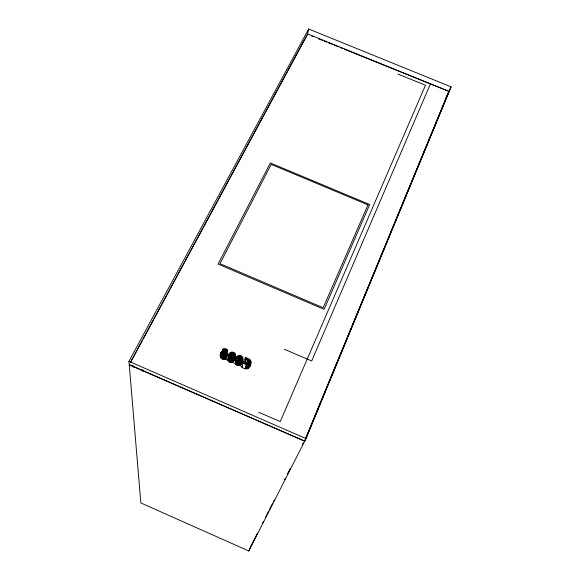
<?xml version="1.0" encoding="UTF-8"?>
<svg xmlns="http://www.w3.org/2000/svg" width="580" height="580" viewBox="0 0 580 580"><rect width="100%" height="100%" fill="white"/><g stroke="black" fill="none" stroke-linecap="round" stroke-linejoin="round"><path stroke-width="0.87" d="M234.117 354.104C230.572 364.697 227.81 348.007 234.117 354.104L233.573 356.656M249.893 366.364L250.806 360.876L249.422 359.216L245.623 357.389L242.926 363.138L241.918 367.299C246.761 371.012 251.706 367.626 250.995 361.536M222.756 349.646L223.14 350.813C216.427 352.756 229.354 358.251 226.251 352.111L227.374 351.625L227.679 350.675L226.794 349.298L224.989 348.515L222.865 349.29L222.444 351.364M226.911 353.633C228.411 363.065 216.623 359.325 221.183 352.125M249.813 361.891L249.088 360.064L246.406 358.592L244.376 362.906C246.043 364.066 249.255 364.443 249.813 361.891L249.378 363.558M225.888 356.294L226.751 355.613L226.577 354.257M222.387 352.219L222.51 353.184L223.518 354.003L224.83 354.192L225.685 353.648L225.142 352.219L223.235 351.683L222.387 352.219L222.082 353.938M223.952 349.762L224.815 351.125L226.49 350.856L226.062 349.762L224.598 349.341L223.952 349.762L223.633 351.48M220.422 356.794L221.299 351.755M220.523 357.193L221.277 352.923M221.582 351.349L220.429 356.41M220.733 357.613L221.495 353.343M221.038 358.019L221.799 353.749M222.553 351.016L222.865 349.29M221.422 358.382L222.183 354.112M222.394 353.582L222.706 351.871M222.85 351.379L223.314 348.79M221.872 358.694L222.648 354.431M222.763 354.25L223.235 351.683M241.447 363.74C247.044 354.916 235.292 351.045 235.589 361.891C234.284 367.147 243.267 366.364 241.643 361.412M222.401 358.962L223.177 354.699M223.88 351.212L224.192 349.486M223.409 354.25L223.88 351.676M224.286 351.067L224.598 349.341M222.952 359.158L223.735 354.902M224.076 354.445L224.547 351.871M224.779 351.067L225.098 349.341M236.524 357.664C235.335 361.311 241.179 363.029 242.447 359.542M223.503 359.281L224.286 355.025M225.127 352.075L225.606 349.493M224.663 354.793L225.142 352.219M228.708 357.555C225.142 362.942 235.843 364.233 234.226 358.201M228.056 359.252C227.193 348.051 239.562 351.096 234.023 360.528M224.032 359.317L224.83 355.062M225.743 351.48L226.062 349.762M225.236 354.394L225.562 352.683M224.561 359.274L225.366 355.018M226.062 351.835L226.388 350.117M225.04 359.15L225.845 354.895M229.013 354.416C227.817 358.063 233.66 359.767 234.929 356.294M225.431 358.962L226.243 354.706M225.736 358.708L227.085 351.857M227.07 351.683L227.396 349.957M225.954 358.382L226.773 354.119M226.548 355.91L227.374 351.625M226.751 355.613L227.679 350.675M228.063 359.832L229.238 353.829M228.179 360.412L229.557 353.285M228.426 360.992L229.267 356.758M228.774 361.485L229.629 357.251M229.245 361.891L230.1 357.664M231.514 352.988L230.644 357.258L231.855 356.997L232.899 357.606M229.818 362.21L230.68 357.983M231.05 357.07L231.927 352.799M231.449 356.983L232.333 352.705M230.448 362.413L231.319 358.193M231.855 356.997L232.739 352.727M231.079 362.478L231.957 358.259M232.254 357.12L233.145 352.85M232.616 357.331L233.515 353.06M231.703 362.413L232.587 358.193M233.08 356.751L233.798 353.343M233.523 355.025L234.066 352.459M233.283 357.099L234.001 353.691M232.319 362.203L233.211 357.983M232.856 361.906L233.755 357.686M234.53 355.069L234.893 353.365M233.319 361.529L234.219 357.302M234.588 356.497L235.139 353.945M233.704 361.072L234.61 356.838M234.342 358.781L235.074 355.38M234.24 359.948L235.262 355.119M130.478 362.159L307.589 33.886L308.661 29L451.051 86.848L306.015 438.589L248.798 551L140.86 502.954L129.246 364.892L304.681 441.141L451.051 86.848M235.487 362.471L236.742 357.077M235.494 363.051L236.423 358.839M235.589 361.891L237.061 356.533M235.611 363.631L236.538 359.426M235.857 364.211L236.792 360.006M236.212 364.704L237.148 360.506M236.676 365.11L237.619 360.919M239.018 356.236L238.061 360.47L239.264 360.202L240.316 360.811L241.302 356.584C232.624 354.315 241.519 367.278 241.302 356.584M237.256 365.429L238.206 361.238M238.467 360.274L239.424 356.04M238.866 360.187L239.83 355.953M237.887 365.632L238.844 361.449M239.264 360.202L240.236 355.968M239.67 360.325L240.642 356.091M238.511 365.697L239.482 361.514M240.033 360.535L241.012 356.301M239.134 365.632L240.106 361.442M240.714 360.31L241.505 356.932M239.75 365.422L240.729 361.238M240.831 360.724L241.621 357.345M240.287 365.125L241.273 360.934M240.751 364.748L241.737 360.557M242.244 358.875L242.643 357.186M241.135 364.283L242.128 360.093M241.766 361.993L242.766 357.773M241.664 363.16L242.774 358.36M245.21 359.078L245.623 357.389M246.406 358.592L245.362 362.797L247.624 363.914L248.697 359.723M245.108 368.633L246.145 364.479L242.926 363.138M246.667 363.363L247.725 359.158M245.84 368.808L246.892 364.653L249.799 364.095L250.988 362.195M247.174 363.617L248.24 359.419M246.558 368.865L247.624 364.719M248.015 364.255L249.088 360.064M247.254 368.822L248.327 364.675M248.552 363.805L249.414 360.455M248.827 364.276L249.965 359.687M248.044 368.619L249.124 364.472M249.393 363.08L249.828 361.412M306.131 437.175L447.122 95.482L445.614 98.774M248.798 551L251.234 545.164M430.418 83.904L311.692 360.977L284.33 349.254M447.492 94.663L448.985 91.386L307.589 33.886M241.918 367.299L242.679 365.675M251.444 545.04L257.571 532.969M262.464 523.312L263.284 521.696M265.321 517.672L268.591 511.234M269.403 509.624L272.673 503.186M273.485 501.577L274.304 499.967M284.505 479.841L285.324 478.232M287.361 474.201L290.217 468.567M302.463 444.418L303.275 442.808M130.855 361.906L142.346 340.598M143.209 339.01L307.509 34.387M344.295 49.213L448.956 91.372L304.681 441.141L129.188 364.552L128.948 361.354L308.661 29M236.125 360.767L236.517 360.31M246.145 364.479L246.892 364.653M311.685 36.076L313.36 36.75M318.376 38.766L322.56 40.455M324.227 41.129L326.736 42.137M328.411 42.811L332.594 44.493M334.261 45.167L338.445 46.849M340.119 47.524L342.628 48.539M397.822 74.052L425.481 85.202L280.242 421.58L258.731 412.25M226.845 354.351L229.288 355.41M235.001 357.882L236.64 358.585M242.353 361.057L243.984 361.76M223.793 358.614L228.708 360.738M231.978 362.159L236.075 363.928M238.525 364.994L242.621 366.763M128.948 361.354L306.015 438.589M225.83 356.903L226.091 357.904M249.712 365.059L249.9 365.712M132.951 365.443L133.081 367.242M142.774 369.518L142.861 371.309M367.988 204.87L323.169 307.726L219.98 263.675L271.186 164.387L367.988 204.87M369.685 204.515L324.118 309.35L218.094 264.081L270.345 162.98L369.685 204.515"/></g></svg>
